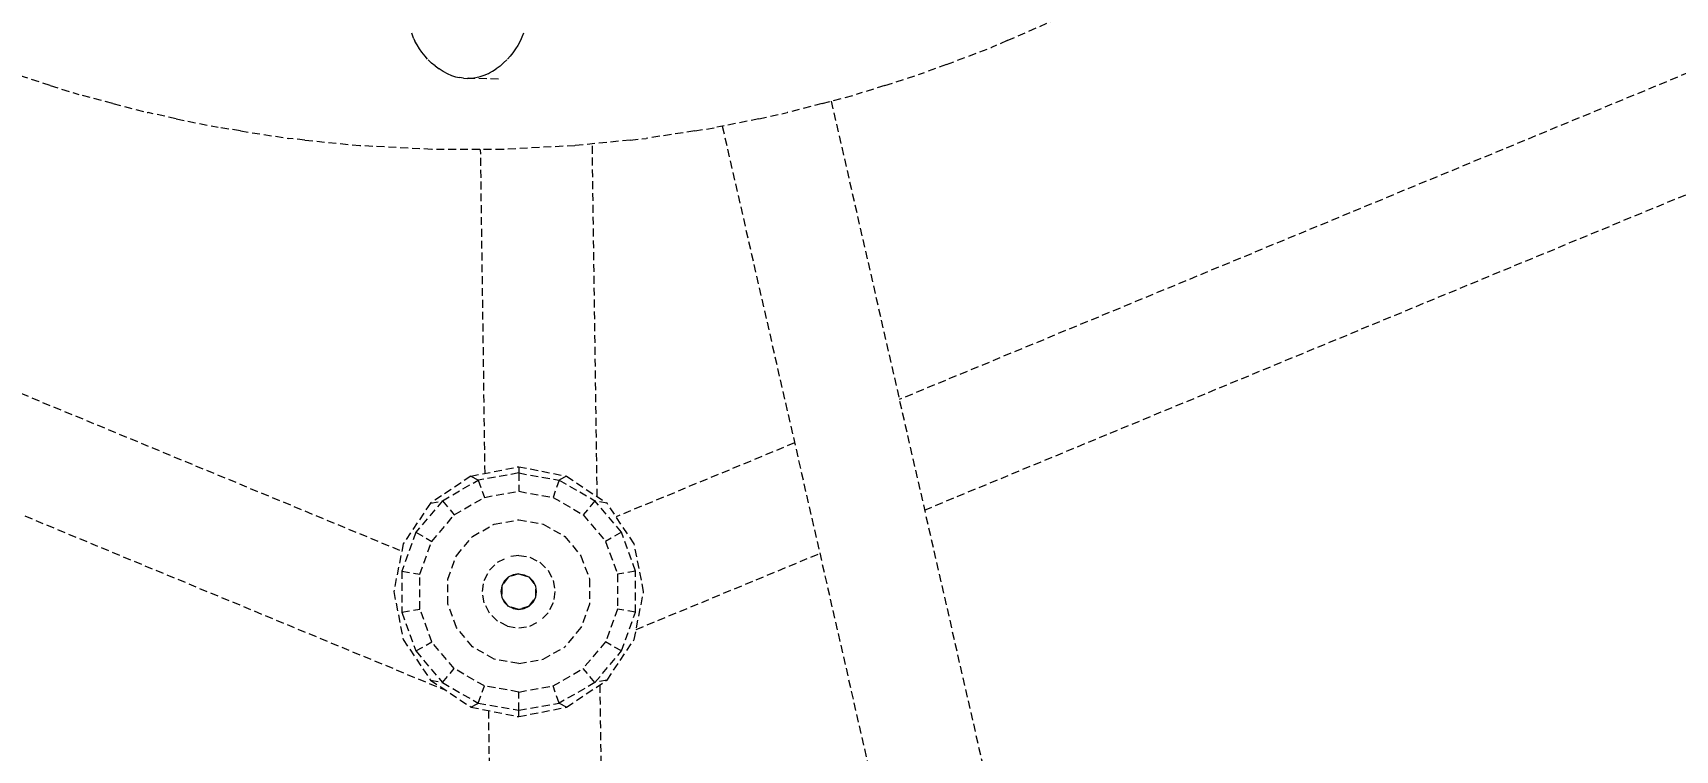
# Model space of a CAD drawing. Header units: millimetres. Extents: x -3111 to 2953, y -2449 to 2811.
# Drawn here: x 252.9 to 517.4, y -139.3 to -23.8 of the extents above; entities that cross this region are included whole.
import ezdxf

# ---------------------------------------------------------------- set-up
doc = ezdxf.new("R2010")
doc.units = ezdxf.units.MM
doc.linetypes.add('HIDDEN', pattern=[1.905, 1.27, -0.635])
for name, color, linetype in [('DIKOM_ЗОНА', 90, 'Continuous'), ('DIKOM_ОБЪЕКТ', 7, 'Continuous'), ('DIKOM_РАЗМЕР_ЗОНА', 7, 'Continuous'), ('DIKOM_РАЗМЕР_ОБЪЕКТА', 7, 'Continuous')]:
    doc.layers.add(name, color=color, linetype=linetype)
doc.styles.add('style1', font='arialbd.ttf', dxfattribs={"width": 0.8})
doc.dimstyles.new('1-50', dxfattribs={"dimtxt": 300, "dimasz": 200, "dimexe": 100, "dimexo": 0, "dimgap": 100, "dimtad": 1, "dimtxsty": 'style1', "dimcen": 200, "dimclrd": 7, "dimclre": 7, "dimclrt": 7, "dimadec": 1, "dimazin": 2, "dimtfac": 1, "dimtmove": 0, "dimatfit": 2, "dimfxl": 0, "dimlwd": 25, "dimlwe": 18, "dimarcsym": 0})

# ---------------------------------------------------------------- blocks, each defined once
blk = doc.blocks.new('*D0')
at = {"layer": 'Defpoints', "color": 0, "transparency": 16777216}
for p in [(1362.98, 623.05), (-717.19, -260.39)]:
    blk.add_point(p, dxfattribs=at)
at = {"layer": 'DIKOM_РАЗМЕР_ОБЪЕКТА', "color": 7, "lineweight": 25, "transparency": 16777216}
for p, q in [((1362.98, 623.05), (2780.32, 1224.99)), ((-533.11, -182.21), (1178.9, 544.87))]:
    blk.add_line(p, q, dxfattribs=at)
at = {"layer": 'DIKOM_РАЗМЕР_ОБЪЕКТА', "color": 7, "transparency": 16777216}
for points in [[(1165.87, 575.55), (1191.93, 514.19), (1362.98, 623.05)], [(-546.14, -151.53), (-520.08, -212.89), (-717.19, -260.39)]]:
    blk.add_solid(points, dxfattribs=at)
at = {"layer": 'DIKOM_РАЗМЕР_ОБЪЕКТА', "color": 7, "transparency": 16777216, "insert": (2050.93, 1228.64), "char_height": 300, "attachment_point": 5, "rotation": 23.0107, "style": 'style1'}
blk.add_mtext('{\\fArial|b0|i0|c204|p34;\\H1.16667x;∅2260}', dxfattribs=at)
blk = doc.blocks.new('*D1')
at = {"layer": 'Defpoints', "color": 0, "transparency": 16777216}
for p in [(302.22, 2811.22), (-2635.43, -2447.87), (386.74, -2447.87)]:
    blk.add_point(p, dxfattribs=at)
at = {"layer": 'DIKOM_РАЗМЕР_ЗОНА', "color": 7, "lineweight": 18, "transparency": 16777216}
for p, q in [((302.22, 2811.22), (-2735.43, 2811.22)), ((386.74, -2447.87), (-2735.43, -2447.87))]:
    blk.add_line(p, q, dxfattribs=at)
at = {"layer": 'DIKOM_РАЗМЕР_ЗОНА', "color": 7, "lineweight": 25, "transparency": 16777216}
blk.add_line((-2635.43, 2611.22), (-2635.43, -2247.87), dxfattribs=at)
at = {"layer": 'DIKOM_РАЗМЕР_ЗОНА', "color": 7, "transparency": 16777216}
for points in [[(-2668.76, 2611.22), (-2602.09, 2611.22), (-2635.43, 2811.22)], [(-2668.76, -2247.87), (-2602.09, -2247.87), (-2635.43, -2447.87)]]:
    blk.add_solid(points, dxfattribs=at)
at = {"layer": 'DIKOM_РАЗМЕР_ЗОНА', "color": 7, "transparency": 16777216, "insert": (-2914.13, 265.93), "char_height": 300, "attachment_point": 5, "rotation": 90, "style": 'style1'}
blk.add_mtext('{\\fArial|b0|i0|c204|p34;\\H1.16667x;5260}', dxfattribs=at)

msp = doc.modelspace()

# ---------------------------------------------------------------- linework, layer by layer
at = {"layer": 'DIKOM_ЗОНА', "color": 3, "lineweight": 15}
msp.add_circle((322.894, 181.327), 2629.975, dxfattribs=at)
at = {"layer": 'DIKOM_ОБЪЕКТ', "color": 7, "linetype": 'HIDDEN', "lineweight": 15}
for p, q in [((409.812, -25.082), (417.852, -21.553)), ((314.137, -24.53), (313.895, -23.9)), ((314.259, -24.808), (314.137, -24.53)), ((314.259, -24.808), (314.427, -25.16)), ((314.763, -25.785), (314.427, -25.16)), ((315.147, -26.406), (314.763, -25.785)), ((315.536, -26.963), (315.147, -26.406)), ((330.63, -26.422), (330.205, -27.027)), ((330.971, -25.877), (330.63, -26.422)), ((331.353, -25.178), (330.971, -25.877)), ((331.529, -24.81), (331.353, -25.178)), ((331.647, -24.542), (331.529, -24.81)), ((331.892, -23.904), (331.647, -24.542)), ((530.084, -25.863), (392.429, -82.882)), ((400.041, -28.929), (407.282, -26.172)), ((409.812, -25.082), (407.282, -26.172)), ((316.047, -27.604), (315.536, -26.963)), ((316.463, -28.064), (316.047, -27.604)), ((317.108, -28.7), (316.558, -28.164)), ((317.653, -29.167), (317.108, -28.7)), ((328.121, -29.178), (328.694, -28.688)), ((329.234, -28.16), (328.694, -28.688)), ((329.739, -27.607), (329.326, -28.064)), ((330.205, -27.027), (329.739, -27.607)), ((400.041, -28.929), (396.488, -30.241)), ((255.687, -32.314), (249.3, -30.241)), ((317.653, -29.167), (318.303, -29.645)), ((318.945, -30.045), (318.303, -29.645)), ((319.379, -30.28), (318.945, -30.045)), ((319.379, -30.28), (319.609, -30.394)), ((319.609, -30.394), (320.28, -30.679)), ((320.28, -30.679), (320.945, -30.892)), ((320.945, -30.892), (321.604, -31.041)), ((322.255, -31.13), (321.604, -31.041)), ((322.255, -31.13), (322.894, -31.16)), ((322.894, -31.16), (323.564, -31.125)), ((327.88, -31.3), (322.894, -31.16)), ((327.88, -31.3), (323.024, -31.153)), ((323.564, -31.125), (324.237, -31.029)), ((324.237, -31.029), (324.91, -30.873)), ((324.91, -30.873), (325.579, -30.653)), ((325.579, -30.653), (326.243, -30.365)), ((326.243, -30.365), (326.418, -30.277)), ((326.418, -30.277), (326.893, -30.017)), ((326.893, -30.017), (327.52, -29.621)), ((328.121, -29.178), (327.52, -29.621)), ((390.101, -32.314), (396.488, -30.241)), ((255.687, -32.314), (260.289, -33.749)), ((265.774, -35.229), (260.289, -33.749)), ((380.014, -35.229), (385.499, -33.749)), ((390.101, -32.314), (385.499, -33.749)), ((265.774, -35.229), (271.444, -36.687)), ((275.987, -37.669), (271.444, -36.687)), ((369.801, -37.669), (374.344, -36.687)), ((380.014, -35.229), (374.344, -36.687)), ((381.464, -34.838), (447.729, -325.164)), ((275.987, -37.669), (282.735, -39.046)), ((286.304, -39.627), (282.735, -39.046)), ((286.304, -39.627), (294.133, -40.821)), ((359.485, -39.627), (351.655, -40.821)), ((359.485, -39.627), (363.053, -39.046)), ((369.801, -37.669), (363.053, -39.046)), ((363.921, -38.869), (430.18, -329.167)), ((296.701, -41.099), (294.133, -40.821)), ((296.701, -41.099), (305.607, -42.008)), ((317.127, -42.601), (305.607, -42.008)), ((340.182, -42.008), (328.662, -42.601)), ((349.088, -41.099), (340.182, -42.008)), ((343.769, -98.531), (342.985, -41.721)), ((349.088, -41.099), (351.655, -40.821)), ((155.9, -42.513), (312.302, -107.297)), ((328.662, -42.601), (317.127, -42.601)), ((325.715, -94.776), (324.996, -42.601)), ((396.492, -100.682), (529.162, -45.729)), ((144.221, -57.159), (319.375, -129.71)), ((375.561, -89.869), (346.817, -101.775)), ((323.427, -95.231), (331.129, -93.699)), ((331.129, -94.715), (324.593, -95.867)), ((331.129, -93.699), (338.83, -95.231)), ((331.129, -93.699), (331.129, -94.715)), ((331.129, -94.715), (337.664, -95.867)), ((331.129, -94.715), (331.129, -97.663)), ((323.427, -95.231), (316.898, -99.594)), ((318.846, -99.185), (324.593, -95.867)), ((323.427, -95.231), (324.593, -95.867)), ((324.593, -95.867), (325.601, -98.638)), ((325.601, -98.638), (331.129, -97.663)), ((331.129, -97.663), (336.656, -98.638)), ((337.664, -95.867), (336.656, -98.638)), ((338.83, -95.231), (337.664, -95.867)), ((337.664, -95.867), (343.412, -99.185)), ((338.83, -95.231), (345.359, -99.594)), ((316.898, -99.594), (312.536, -106.123)), ((318.846, -99.185), (314.579, -104.27)), ((316.898, -99.594), (318.846, -99.185)), ((318.846, -99.185), (320.741, -101.444)), ((320.741, -101.444), (325.601, -98.638)), ((336.656, -98.638), (341.517, -101.444)), ((343.412, -99.185), (341.517, -101.444)), ((345.359, -99.594), (343.412, -99.185)), ((347.678, -104.27), (343.412, -99.185)), ((349.722, -106.123), (345.359, -99.594)), ((317.133, -105.744), (320.741, -101.444)), ((323.686, -104.955), (327.169, -102.944)), ((327.169, -102.944), (331.129, -102.246)), ((331.129, -102.246), (335.089, -102.944)), ((335.089, -102.944), (338.571, -104.955)), ((341.517, -101.444), (345.125, -105.744)), ((314.579, -104.27), (312.31, -110.506)), ((314.579, -104.27), (317.133, -105.744)), ((315.213, -111.018), (317.133, -105.744)), ((321.102, -108.035), (323.686, -104.955)), ((338.571, -104.955), (341.156, -108.035)), ((347.678, -104.27), (345.125, -105.744)), ((345.125, -105.744), (347.044, -111.018)), ((349.948, -110.506), (347.678, -104.27)), ((312.536, -106.123), (311.004, -113.824)), ((319.726, -111.814), (321.102, -108.035)), ((327.698, -109.095), (329.326, -108.267)), ((331.129, -107.981), (329.326, -108.267)), ((331.129, -107.981), (332.93, -108.266)), ((332.93, -108.266), (334.559, -109.094)), ((341.156, -108.035), (342.531, -111.814)), ((351.254, -113.824), (349.722, -106.123)), ((350.041, -119.923), (379.624, -107.669)), ((312.31, -110.506), (312.31, -117.142)), ((312.31, -110.506), (315.213, -111.018)), ((315.213, -116.631), (315.213, -111.018)), ((325.572, -112.019), (326.404, -110.387)), ((326.404, -110.387), (327.698, -109.095)), ((331.129, -110.949), (329.44, -111.498)), ((330.242, -111.09), (329.44, -111.497)), ((331.129, -110.949), (330.242, -111.09)), ((330.242, -111.09), (331.129, -110.949)), ((331.129, -110.949), (332.818, -111.498)), ((332.818, -111.498), (331.129, -110.949)), ((331.129, -110.949), (332.016, -111.089)), ((332.016, -111.089), (332.817, -111.497)), ((332.016, -111.089), (332.817, -111.498)), ((334.559, -109.094), (335.853, -110.386)), ((335.853, -110.386), (336.686, -112.018)), ((349.948, -110.506), (347.044, -111.018)), ((347.044, -111.018), (347.044, -116.631)), ((349.948, -117.142), (349.948, -110.506)), ((319.726, -115.835), (319.726, -111.814)), ((325.286, -113.825), (325.572, -112.019)), ((328.394, -112.936), (328.254, -113.824)), ((329.44, -111.498), (328.394, -112.936)), ((328.804, -112.133), (328.394, -112.936)), ((328.394, -112.936), (328.394, -114.712)), ((329.44, -111.497), (328.804, -112.133)), ((333.454, -112.132), (332.817, -111.497)), ((332.819, -111.5), (333.863, -112.936)), ((333.863, -112.935), (333.454, -112.132)), ((334.004, -113.824), (333.863, -112.935)), ((333.863, -114.712), (333.863, -112.938)), ((336.686, -112.018), (336.971, -113.824)), ((342.531, -111.814), (342.531, -115.835)), ((311.004, -113.824), (312.536, -121.526)), ((321.102, -119.613), (319.726, -115.835)), ((325.572, -115.63), (325.286, -113.825)), ((326.405, -117.262), (325.572, -115.63)), ((328.254, -113.824), (328.394, -114.713)), ((329.44, -116.15), (328.394, -114.712)), ((328.394, -114.713), (328.804, -115.516)), ((328.804, -115.516), (329.441, -116.152)), ((331.129, -116.699), (329.44, -116.15)), ((331.129, -116.699), (329.44, -116.15)), ((330.242, -116.559), (329.44, -116.15)), ((330.242, -116.559), (329.441, -116.152)), ((332.818, -116.15), (331.129, -116.699)), ((332.016, -116.559), (332.817, -116.151)), ((332.817, -116.151), (333.454, -115.515)), ((332.818, -116.15), (333.863, -114.712)), ((333.454, -115.515), (333.863, -114.713)), ((333.863, -114.713), (334.004, -113.824)), ((336.686, -115.629), (335.853, -117.261)), ((336.971, -113.824), (336.686, -115.629)), ((342.531, -115.835), (341.156, -119.613)), ((349.722, -121.526), (351.254, -113.824)), ((312.31, -117.142), (315.213, -116.631)), ((312.31, -117.142), (314.579, -123.379)), ((317.133, -121.905), (315.213, -116.631)), ((327.698, -118.554), (326.405, -117.262)), ((329.327, -119.382), (327.698, -118.554)), ((330.242, -116.559), (331.129, -116.699)), ((331.129, -116.699), (332.016, -116.559)), ((332.016, -116.559), (331.129, -116.699)), ((332.931, -119.382), (334.56, -118.553)), ((335.853, -117.261), (334.56, -118.553)), ((347.044, -116.631), (345.125, -121.905)), ((349.948, -117.142), (347.044, -116.631)), ((347.678, -123.379), (349.948, -117.142)), ((312.536, -121.526), (316.898, -128.055)), ((323.686, -122.693), (321.102, -119.613)), ((329.327, -119.382), (331.129, -119.667)), ((331.129, -119.667), (332.931, -119.382)), ((341.156, -119.613), (338.571, -122.693)), ((345.359, -128.055), (349.722, -121.526)), ((314.579, -123.379), (317.133, -121.905)), ((314.579, -123.379), (318.846, -128.463)), ((320.741, -126.204), (317.133, -121.905)), ((327.169, -124.704), (323.686, -122.693)), ((335.089, -124.704), (338.571, -122.693)), ((345.125, -121.905), (341.517, -126.204)), ((343.412, -128.463), (347.678, -123.379)), ((347.678, -123.379), (345.125, -121.905)), ((318.846, -128.463), (320.741, -126.204)), ((325.601, -129.01), (320.741, -126.204)), ((331.129, -125.402), (327.169, -124.704)), ((331.129, -125.402), (335.089, -124.704)), ((336.656, -129.01), (341.517, -126.204)), ((343.412, -128.463), (341.517, -126.204)), ((316.898, -128.055), (323.427, -132.417)), ((316.898, -128.055), (318.846, -128.463)), ((318.846, -128.463), (324.593, -131.781)), ((324.593, -131.781), (325.601, -129.01)), ((331.129, -129.985), (325.601, -129.01)), ((331.129, -129.985), (336.656, -129.01)), ((337.664, -131.781), (336.656, -129.01)), ((343.412, -128.463), (337.664, -131.781)), ((338.83, -132.417), (345.359, -128.055)), ((345.359, -128.055), (343.412, -128.463)), ((344.186, -128.839), (345.816, -247.02)), ((323.427, -132.417), (324.593, -131.781)), ((324.593, -131.781), (331.129, -132.934)), ((331.129, -132.934), (331.129, -129.985)), ((331.129, -132.934), (337.664, -131.781)), ((338.83, -132.417), (337.664, -131.781)), ((323.427, -132.417), (331.129, -133.949)), ((326.242, -132.977), (327.814, -247.02)), ((331.129, -133.949), (338.83, -132.417)), ((331.129, -133.949), (331.129, -132.934))]:
    msp.add_line(p, q, dxfattribs=at)

# ---------------------------------------------------------------- dimensions: what is measured, and where the dimension line sits
at = {"layer": 'DIKOM_РАЗМЕР_ЗОНА'}
dim = msp.add_linear_dim(base=(-2635.426, -2447.873), p1=(302.219, 2811.221), p2=(386.738, -2447.873), angle=90, text='{\\fArial|b0|i0|c204|p34;\\H1.16667x;5260}', dimstyle='1-50', dxfattribs=at)
dim.commit()
dim.dimension.update_dxf_attribs({"geometry": '*D1', "text_midpoint": (-2635.426, 265.934), "dimtype": 160})
at = {"layer": 'DIKOM_РАЗМЕР_ОБЪЕКТА'}
dim = msp.add_diameter_dim_2p(p1=(-717.193, -260.394), p2=(1362.983, 623.048), text='{\\fArial|b0|i0|c204|p34;\\H1.16667x;<>}', dimstyle='1-50', dxfattribs=at)
dim.commit()
dim.dimension.update_dxf_attribs({"geometry": '*D0', "text_midpoint": (2163.697, 963.108), "dimtype": 163})

doc.saveas('drawing.dxf')
